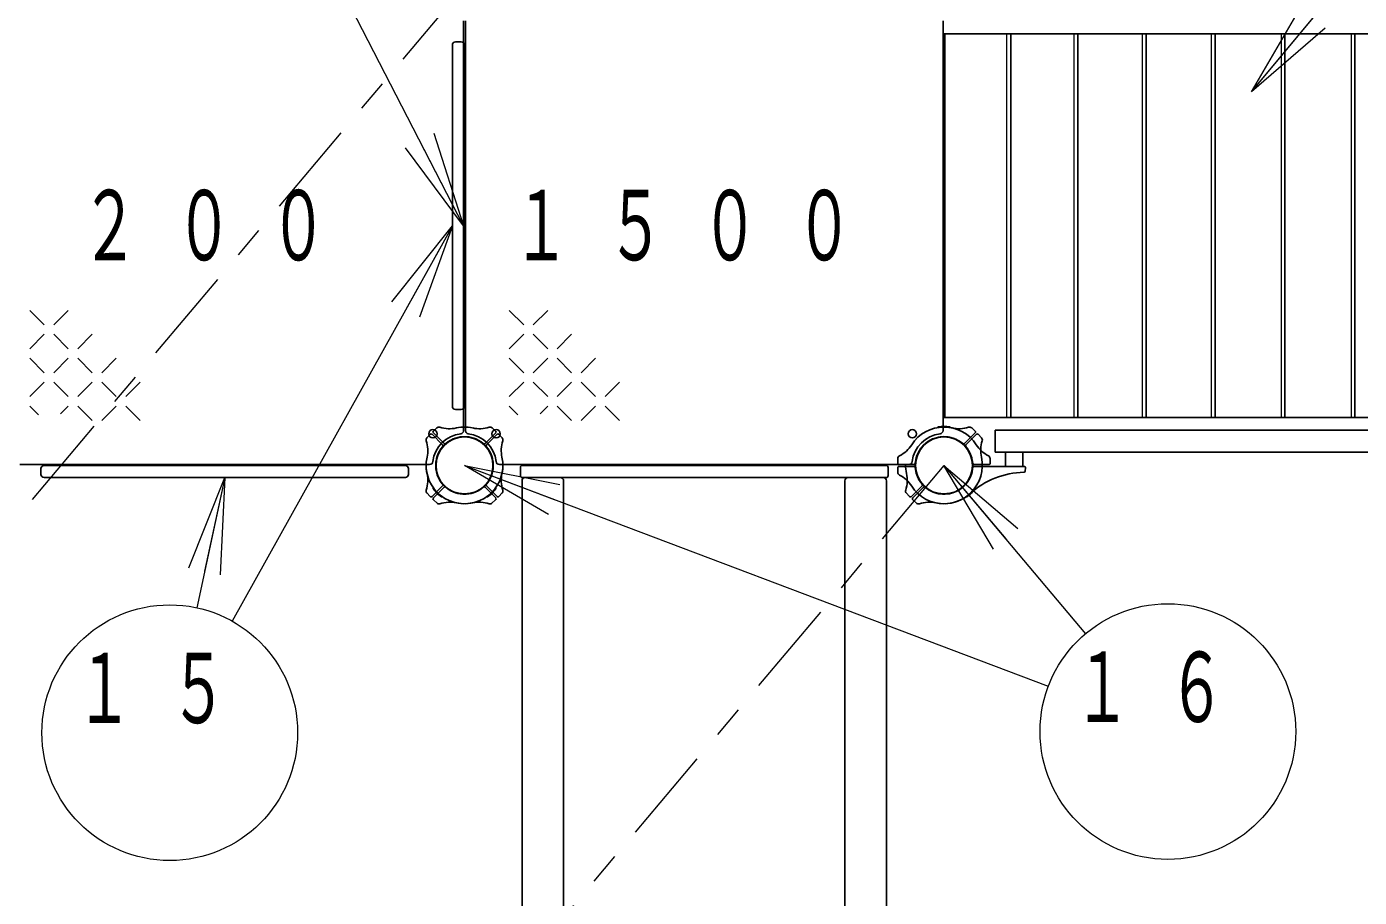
# Model space of a CAD drawing. Units: millimetres on the paper. Extents: x -385 to 0, y -594 to 267.
# Drawn here: x -270.76 to -229.07, y 131.25 to 158.49 of the extents above; entities that cross this region are included whole.
import ezdxf

# ---------------------------------------------------------------- set-up
doc = ezdxf.new("R2010")
doc.units = ezdxf.units.MM
doc.linetypes.add('USER2', pattern=[6, 3, -1, 1, -1])
doc.layers.add('1_50', color=7, linetype='Continuous', lineweight=25)
doc.styles.add('ＭＳ ゴシック', font='')
doc.styles.get('ＭＳ ゴシック').set_extended_font_data('MS Gothic')

msp = doc.modelspace()

# ---------------------------------------------------------------- linework, layer by layer
at = {"layer": '1_50', "lineweight": 13}
for p, q in [((-232.445, 156.449), (-221.991, 168.987)), ((-257.093, 152.258), (-265.46, 168.508)), ((-232.445, 156.449), (-230.908, 159.073)), ((-232.445, 156.449), (-230.524, 158.753)), ((-240.094, 146.258), (-240.094, 158.258)), ((-237.989, 146.258), (-237.989, 158.258)), ((-235.852, 146.258), (-235.852, 158.258)), ((-233.689, 146.258), (-233.689, 158.258)), ((-230.14, 158.433), (-232.445, 156.449)), ((-231.508, 146.258), (-231.508, 158.258)), ((-229.314, 146.258), (-229.314, 158.258)), ((-258.022, 155.154), (-257.093, 152.258)), ((-257.093, 152.258), (-258.911, 154.696)), ((-257.093, 152.258), (-258.466, 154.925)), ((-257.443, 152.258), (-264.336, 139.89)), ((-259.34, 149.881), (-257.443, 152.258)), ((-257.443, 152.258), (-258.903, 149.637)), ((-257.443, 152.258), (-258.467, 149.394)), ((-270.211, 149.16), (-270.661, 149.61)), ((-269.461, 149.61), (-269.911, 149.16)), ((-255.211, 149.16), (-255.661, 149.61)), ((-254.461, 149.61), (-254.911, 149.16)), ((-270.211, 148.86), (-270.661, 148.41)), ((-269.461, 148.41), (-269.911, 148.86)), ((-268.711, 148.86), (-269.161, 148.41)), ((-255.211, 148.86), (-255.661, 148.41)), ((-254.461, 148.41), (-254.911, 148.86)), ((-253.711, 148.86), (-254.161, 148.41)), ((-270.211, 147.66), (-270.661, 148.11)), ((-269.461, 148.11), (-269.911, 147.66)), ((-268.711, 147.66), (-269.161, 148.11)), ((-267.961, 148.11), (-268.411, 147.66)), ((-255.211, 147.66), (-255.661, 148.11)), ((-254.461, 148.11), (-254.911, 147.66)), ((-253.711, 147.66), (-254.161, 148.11)), ((-252.961, 148.11), (-253.411, 147.66)), ((-270.211, 147.36), (-270.661, 146.91)), ((-269.461, 146.91), (-269.911, 147.36)), ((-268.711, 147.36), (-269.161, 146.91)), ((-267.961, 146.91), (-268.411, 147.36)), ((-267.211, 147.36), (-267.661, 146.91)), ((-255.211, 147.36), (-255.661, 146.91)), ((-254.461, 146.91), (-254.911, 147.36)), ((-253.711, 147.36), (-254.161, 146.91)), ((-252.961, 146.91), (-253.411, 147.36)), ((-252.211, 147.36), (-252.661, 146.91)), ((-270.394, 146.343), (-270.661, 146.61)), ((-269.461, 146.61), (-269.7, 146.37)), ((-268.711, 146.16), (-269.161, 146.61)), ((-267.961, 146.61), (-268.411, 146.16)), ((-267.211, 146.16), (-267.661, 146.61)), ((-255.394, 146.343), (-255.661, 146.61)), ((-254.461, 146.61), (-254.7, 146.37)), ((-253.711, 146.16), (-254.161, 146.61)), ((-252.961, 146.61), (-253.411, 146.16)), ((-252.211, 146.16), (-252.661, 146.61)), ((-254.434, 143.228), (-257.063, 144.758)), ((-257.063, 144.758), (-254.08, 144.164)), ((-257.063, 144.758), (-254.257, 143.696)), ((-257.063, 144.758), (-238.799, 137.847)), ((-240.514, 142.14), (-242.063, 144.758)), ((-242.063, 144.758), (-239.749, 142.784)), ((-242.063, 144.758), (-240.131, 142.462)), ((-242.063, 144.758), (-237.633, 139.492)), ((-265.684, 141.551), (-264.563, 144.378)), ((-264.563, 144.378), (-265.441, 140.306)), ((-264.563, 144.378), (-265.195, 141.445)), ((-264.563, 144.378), (-264.706, 141.34)), ((-255.163, 144.378), (-243.963, 144.378))]:
    msp.add_line(p, q, dxfattribs=at)
at = {"layer": '1_50', "linetype": 'USER2', "lineweight": 13}
for p, q in [((-257.063, 159.758), (-286.401, 124.922)), ((-242.063, 144.758), (-271.401, 109.922))]:
    msp.add_line(p, q, dxfattribs=at)
at = {"layer": '1_50', "color": 4}
for p, q in [((-257.093, 152.258), (-257.093, 158.665)), ((-257.033, 152.258), (-257.033, 158.665)), ((-242.093, 152.258), (-242.093, 158.665)), ((-257.093, 152.258), (-257.093, 145.85)), ((-257.033, 152.258), (-257.033, 145.85)), ((-242.093, 152.258), (-242.093, 145.85)), ((-264.563, 144.788), (-270.97, 144.788)), ((-264.563, 144.788), (-258.155, 144.788)), ((-249.563, 144.788), (-255.97, 144.788)), ((-249.563, 144.788), (-243.155, 144.788))]:
    msp.add_line(p, q, dxfattribs=at)
at = {"layer": '1_50'}
for p, q in [((-242.063, 158.258), (-241.943, 158.258)), ((-242.063, 158.258), (-212.063, 158.258)), ((-242.04, 146.258), (-242.04, 158.258)), ((-239.973, 146.258), (-239.973, 158.258)), ((-237.87, 146.258), (-237.87, 158.258)), ((-235.736, 146.258), (-235.736, 158.258)), ((-233.577, 146.258), (-233.577, 158.258)), ((-231.399, 146.258), (-231.399, 158.258)), ((-229.21, 146.258), (-229.21, 158.258)), ((-257.443, 157.908), (-257.443, 146.608)), ((-257.343, 158.008), (-257.163, 158.008)), ((-257.063, 157.908), (-257.063, 146.608)), ((-257.343, 146.508), (-257.163, 146.508)), ((-242.263, 145.941), (-242.263, 145.944)), ((-242.063, 146.258), (-241.943, 146.258)), ((-242.063, 146.258), (-212.063, 146.258)), ((-241.863, 145.941), (-241.863, 145.944)), ((-240.456, 145.178), (-240.456, 145.858)), ((-240.456, 145.858), (-213.67, 145.858)), ((-240.456, 145.178), (-213.67, 145.178)), ((-240.135, 144.728), (-240.135, 145.178)), ((-239.591, 144.728), (-239.591, 145.178)), ((-270.213, 144.758), (-258.913, 144.758)), ((-255.313, 144.438), (-255.313, 144.698)), ((-255.253, 144.758), (-243.873, 144.758)), ((-243.813, 144.438), (-243.813, 144.698)), ((-270.313, 144.478), (-270.313, 144.658)), ((-270.213, 144.378), (-258.913, 144.378)), ((-258.813, 144.478), (-258.813, 144.658)), ((-255.263, 83.028), (-255.263, 144.278)), ((-255.253, 144.378), (-243.873, 144.378)), ((-253.963, 83.028), (-253.963, 144.278)), ((-245.163, 83.028), (-245.163, 144.278)), ((-243.863, 83.028), (-243.863, 144.278)), ((-258.041, 144.063), (-258.043, 144.06)), ((-256.085, 144.063), (-256.082, 144.06)), ((-241.085, 144.063), (-241.082, 144.06)), ((-257.758, 143.78), (-257.76, 143.777)), ((-256.368, 143.78), (-256.365, 143.777)), ((-241.368, 143.78), (-241.365, 143.777))]:
    msp.add_line(p, q, dxfattribs=at)
at = {"layer": '1_50', "color": 2}
for p, q in [((-258.037, 145.833), (-257.93, 145.932)), ((-256.089, 145.833), (-256.195, 145.932)), ((-241.089, 145.833), (-241.195, 145.932)), ((-258.138, 145.732), (-258.237, 145.625)), ((-257.747, 145.399), (-258.08, 145.733)), ((-257.704, 145.442), (-258.038, 145.775)), ((-256.421, 145.442), (-256.088, 145.775)), ((-256.379, 145.399), (-256.046, 145.733)), ((-255.988, 145.732), (-255.889, 145.625)), ((-241.421, 145.442), (-241.088, 145.775)), ((-241.379, 145.399), (-241.046, 145.733)), ((-240.988, 145.732), (-240.889, 145.625)), ((-243.511, 144.829), (-243.506, 144.986)), ((-243.511, 144.686), (-243.506, 144.541)), ((-243, 144.788), (-243.471, 144.788)), ((-243, 144.728), (-243.471, 144.728)), ((-241.125, 144.788), (-240.654, 144.788)), ((-241.125, 144.728), (-239.554, 144.728)), ((-240.614, 144.829), (-240.619, 144.975)), ((-239.514, 144.686), (-239.519, 144.581)), ((-258.138, 143.784), (-258.245, 143.899)), ((-257.747, 144.116), (-258.08, 143.783)), ((-257.704, 144.074), (-258.038, 143.741)), ((-256.421, 144.074), (-256.088, 143.741)), ((-256.379, 144.116), (-256.046, 143.783)), ((-255.988, 143.784), (-255.881, 143.899)), ((-243.138, 143.784), (-243.245, 143.899)), ((-242.747, 144.116), (-243.08, 143.783)), ((-242.704, 144.074), (-243.038, 143.741)), ((-258.037, 143.683), (-257.922, 143.576)), ((-256.089, 143.683), (-256.204, 143.576)), ((-243.037, 143.683), (-242.922, 143.576))]:
    msp.add_line(p, q, dxfattribs=at)
at = {"layer": '1_50'}
for centre, radius in [((-258.053, 145.748), 0.13), ((-257.063, 144.758), 0.891), ((-256.073, 145.748), 0.13), ((-243.053, 145.748), 0.13), ((-242.063, 144.758), 0.891)]:
    msp.add_circle(centre, radius, dxfattribs=at)
at = {"layer": '1_50', "lineweight": 13}
for centre in [(-266.284, 136.396), (-235.058, 136.432)]:
    msp.add_circle(centre, 4, dxfattribs=at)
at = {"layer": '1_50'}
for centre, radius, start, end in [((-257.343, 157.908), 0.1, 90, 180), ((-257.163, 157.908), 0.1, 0, 90), ((-257.343, 146.608), 0.1, 180, 270), ((-257.163, 146.608), 0.1, 270, 0), ((-242.243, 145.944), 0.02, 98.6269, 180), ((-242.063, 144.758), 1.22, 90, 98.6269), ((-242.063, 144.758), 1.22, 81.3731, 90), ((-241.883, 145.944), 0.02, 0, 81.3731), ((-257.063, 144.758), 1, 96.7872, 173.2128), ((-257.063, 144.758), 1, 6.7872, 83.2128), ((-242.063, 144.758), 1, 96.7872, 173.2128), ((-270.213, 144.658), 0.1, 90, 180), ((-258.913, 144.658), 0.1, 0, 90), ((-255.253, 144.698), 0.06, 90, 180), ((-243.873, 144.698), 0.06, 0, 90), ((-270.213, 144.478), 0.1, 180, 270), ((-258.913, 144.478), 0.1, 270, 0), ((-255.253, 144.438), 0.06, 180, 270), ((-255.163, 144.278), 0.1, 90, 180), ((-254.063, 144.278), 0.1, 0, 90), ((-245.063, 144.278), 0.1, 90, 180), ((-243.963, 144.278), 0.1, 0, 90), ((-243.873, 144.438), 0.06, 270, 0), ((-258.029, 144.046), 0.02, 135, 216.3731), ((-257.063, 144.758), 1.22, 216.3731, 225), ((-257.063, 144.758), 1.22, 225, 233.6269), ((-257.063, 144.758), 1.22, 306.3731, 315), ((-257.063, 144.758), 1.22, 315, 323.6269), ((-256.097, 144.046), 0.02, 323.6269, 45), ((-242.063, 144.758), 1.22, 306.3731, 315), ((-242.063, 144.758), 1.22, 315, 323.6269), ((-241.097, 144.046), 0.02, 323.6269, 45), ((-257.774, 143.792), 0.02, 233.6269, 315), ((-256.351, 143.792), 0.02, 225, 306.3731), ((-241.351, 143.792), 0.02, 225, 306.3731)]:
    msp.add_arc(centre, radius, start, end, dxfattribs=at)
at = {"layer": '1_50', "color": 2}
for centre, radius, start, end in [((-257.862, 145.859), 0.1, 72.4588, 133), ((-257.53, 146.907), 1, 252.4588, 282.2728), ((-257.063, 144.758), 1.2, 88.5675, 102.2728), ((-257.063, 144.758), 1.2, 77.7272, 91.4325), ((-256.595, 146.907), 1, 257.7272, 287.5412), ((-256.264, 145.859), 0.1, 47, 107.5412), ((-242.063, 144.758), 1.2, 90, 147.2728), ((-242.063, 144.758), 1.2, 77.7272, 91.4325), ((-242.063, 144.758), 1.2, 32.7272, 90), ((-241.595, 146.907), 1, 257.7272, 287.5412), ((-241.264, 145.859), 0.1, 47, 107.5412), ((-258.164, 145.557), 0.1, 137, 197.5412), ((-259.212, 145.225), 1, 347.7272, 17.5412), ((-258.108, 145.704), 0.04, 45, 137), ((-258.009, 145.803), 0.04, 133, 225), ((-257.063, 144.758), 0.9, 49.2707, 135), ((-257.063, 144.758), 0.9, 45, 130.7293), ((-256.116, 145.803), 0.04, 315, 47), ((-256.017, 145.704), 0.04, 43, 135), ((-254.913, 145.225), 1, 162.4588, 192.2728), ((-255.962, 145.557), 0.1, 342.4588, 43), ((-242.063, 144.758), 0.9, 90, 175.7293), ((-242.063, 144.758), 0.9, 49.2707, 135), ((-242.063, 144.758), 0.9, 4.2707, 90), ((-241.116, 145.803), 0.04, 315, 47), ((-241.017, 145.704), 0.04, 43, 135), ((-239.913, 145.225), 1, 162.4588, 192.2728), ((-240.962, 145.557), 0.1, 342.4588, 43), ((-257.063, 144.758), 0.9, 135, 220.7293), ((-257.063, 144.758), 0.9, 139.2707, 225), ((-257.775, 145.371), 0.04, 319.2707, 45), ((-257.676, 145.47), 0.04, 225, 310.7293), ((-256.449, 145.47), 0.04, 229.2707, 315), ((-257.063, 144.758), 0.9, 319.2707, 45), ((-257.063, 144.758), 0.9, 315, 40.7293), ((-256.35, 145.371), 0.04, 135, 220.7293), ((-243.914, 145.947), 1, 297.4588, 327.2728), ((-242.063, 144.758), 0.9, 135, 220.7293), ((-241.449, 145.47), 0.04, 229.2707, 315), ((-242.063, 144.758), 0.9, 315, 40.7293), ((-241.35, 145.371), 0.04, 135, 220.7293), ((-240.212, 145.947), 1, 212.7272, 242.5412), ((-257.063, 144.758), 1.2, 167.7272, 225), ((-257.063, 144.758), 1.2, 178.5675, 192.2728), ((-257.063, 144.758), 1.2, 315, 12.2728), ((-257.063, 144.758), 1.2, 347.7272, 1.4325), ((-243.471, 144.828), 0.04, 178, 270), ((-243.471, 144.688), 0.04, 90, 182), ((-243.406, 144.971), 0.1, 117.4588, 178), ((-242.063, 144.758), 1.2, 178.5675, 192.2728), ((-243, 144.828), 0.04, 270, 355.7293), ((-243, 144.688), 0.04, 4.2707, 90), ((-242.063, 144.758), 0.9, 184.2707, 270), ((-242.063, 144.758), 0.9, 270, 355.7293), ((-242.063, 144.758), 1.2, 315, 12.2728), ((-241.125, 144.828), 0.04, 184.2707, 270), ((-241.125, 144.688), 0.04, 90, 175.7293), ((-240.719, 144.971), 0.1, 2, 62.5412), ((-240.654, 144.828), 0.04, 270, 2), ((-239.554, 144.688), 0.04, 357, 90), ((-259.212, 144.29), 1, 342.4588, 12.2728), ((-254.913, 144.29), 1, 167.7272, 197.5412), ((-243.406, 144.544), 0.1, 182, 242.5412), ((-243.406, 144.544), 0.1, 182, 242.5412), ((-243.914, 143.568), 1, 32.7272, 62.5412), ((-244.212, 144.29), 1, 342.4588, 12.2728), ((-239.509, 141.943), 2.6, 91.0841, 132.2172), ((-239.559, 144.583), 0.04, 271.0842, 357), ((-258.164, 143.959), 0.1, 162.4588, 223), ((-257.063, 144.758), 1.2, 225, 282.2728), ((-257.775, 144.144), 0.04, 315, 40.7293), ((-257.676, 144.045), 0.04, 49.2707, 135), ((-257.063, 144.758), 0.9, 225, 310.7293), ((-257.063, 144.758), 0.9, 229.2707, 315), ((-257.063, 144.758), 1.2, 257.7272, 315), ((-256.449, 144.045), 0.04, 45, 130.7293), ((-256.35, 144.144), 0.04, 139.2707, 225), ((-255.962, 143.959), 0.1, 317, 17.5412), ((-243.164, 143.959), 0.1, 162.4588, 223), ((-242.063, 144.758), 1.2, 212.7272, 270), ((-242.775, 144.144), 0.04, 315, 40.7293), ((-242.676, 144.045), 0.04, 49.2707, 135), ((-242.063, 144.758), 0.9, 229.2707, 315), ((-242.063, 144.758), 1.2, 257.7272, 315), ((-242.063, 144.758), 1.2, 270, 312.2172), ((-258.108, 143.811), 0.04, 223, 315), ((-258.009, 143.712), 0.04, 135, 227), ((-257.862, 143.657), 0.1, 227, 287.5412), ((-257.53, 142.608), 1, 77.7272, 107.5412), ((-256.595, 142.608), 1, 72.4588, 102.2728), ((-256.264, 143.657), 0.1, 252.4588, 313), ((-256.116, 143.712), 0.04, 313, 45), ((-256.017, 143.811), 0.04, 225, 317), ((-243.108, 143.811), 0.04, 223, 315), ((-243.009, 143.712), 0.04, 135, 227), ((-242.862, 143.657), 0.1, 227, 287.5412), ((-242.53, 142.608), 1, 77.7272, 107.5412)]:
    msp.add_arc(centre, radius, start, end, dxfattribs=at)
at = {"layer": '1_50', "color": 4}
for centre, start, end in [((-257.193, 145.85), 276.7872, 0), ((-256.933, 145.85), 180, 263.2128), ((-242.193, 145.85), 276.7872, 0), ((-258.155, 144.888), 270, 353.2128), ((-255.97, 144.888), 186.7872, 270), ((-243.155, 144.888), 270, 353.2128)]:
    msp.add_arc(centre, 0.1, start, end, dxfattribs=at)

# ---------------------------------------------------------------- texts
at = {"layer": '1_50', "char_height": 2.199, "style": 'ＭＳ ゴシック'}
for s, insert, attachment_point in [('\\T1.64;\\W0.6;２００', (-269.063, 152.258), 4), ('\\T1.64;\\W0.6;１５００', (-255.563, 152.258), 4), ('\\T1.64;\\W0.6;１５', (-266.284, 138.896), 2), ('\\T1.64;\\W0.6;１６', (-235.058, 138.932), 2)]:
    msp.add_mtext(s, dxfattribs=dict(at, insert=insert, attachment_point=attachment_point))

doc.saveas('drawing.dxf')
